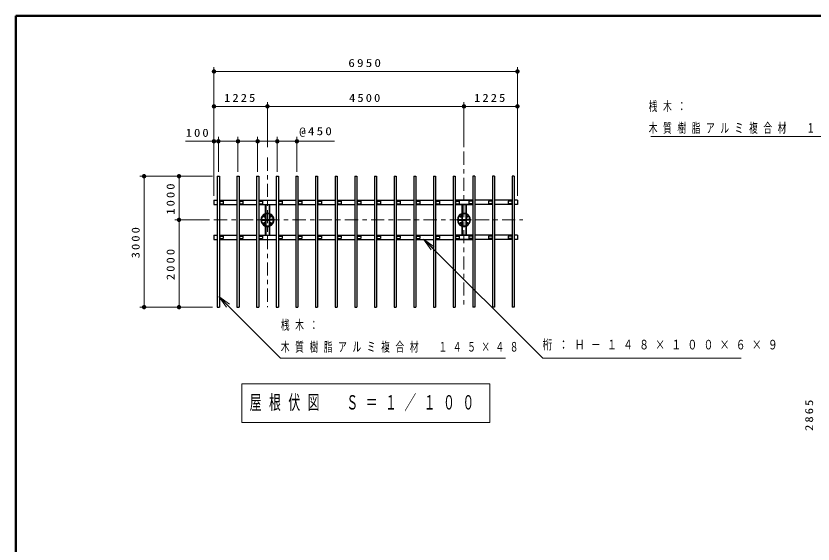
# Model space of a CAD drawing. Units: millimetres on the paper, with parts at other scales. Extents: x -365 to 0, y -5 to 257.
# Drawn here: x -365 to -182.5, y 136 to 257 of the extents above; entities that cross this region are included whole.
import ezdxf

# ---------------------------------------------------------------- set-up
doc = ezdxf.new("R2010")
doc.units = ezdxf.units.MM
doc.linetypes.add('USER2', pattern=[6, 3, -1, 1, -1])
for name, color, linetype, lineweight in [('1_100', 7, 'Continuous', 25), ('1_30', 7, 'Continuous', 25), ('NAKAMURA図枠', 7, 'Continuous', 13)]:
    doc.layers.add(name, color=color, linetype=linetype, lineweight=lineweight)
doc.styles.add('ＭＳ ゴシック', font='')
doc.styles.get('ＭＳ ゴシック').set_extended_font_data('MS Gothic')

# ---------------------------------------------------------------- blocks, each defined once
blk = doc.blocks.new('filled_dot')
at = {"color": 0, "linetype": 'Continuous', "lineweight": -2, "const_width": 1.25}
blk.add_lwpolyline([(-0.625, 0, 1), (0.625, 0, 1)], format="xyb", close=True, dxfattribs=at)

msp = doc.modelspace()

# ---------------------------------------------------------------- linework, layer by layer
at = {"layer": '1_100', "lineweight": 13}
for p, q in [((-319.651, 215.776), (-319.651, 245.276)), ((-250.151, 215.776), (-250.151, 245.276)), ((-319.651, 244.276), (-250.151, 244.276)), ((-319.651, 236.276), (-307.401, 236.276)), ((-307.401, 226.909), (-307.401, 237.276)), ((-307.401, 236.276), (-262.401, 236.276)), ((-262.401, 226.909), (-262.401, 237.276)), ((-262.401, 236.276), (-250.151, 236.276)), ((-326.179, 228.276), (-318.651, 228.276)), ((-321.651, 228.276), (-311.151, 228.276)), ((-319.651, 215.776), (-319.651, 229.276)), ((-318.651, 221.276), (-318.651, 229.276)), ((-317.151, 228.276), (-306.651, 228.276)), ((-314.151, 221.276), (-314.151, 229.276)), ((-314.151, 221.276), (-314.151, 229.276)), ((-312.651, 228.276), (-302.151, 228.276)), ((-309.651, 221.276), (-309.651, 229.276)), ((-309.651, 221.276), (-309.651, 229.276)), ((-308.151, 228.276), (-297.651, 228.276)), ((-305.151, 221.276), (-305.151, 229.276)), ((-305.151, 221.276), (-305.151, 229.276)), ((-300.651, 221.276), (-300.651, 229.276)), ((-300.651, 221.276), (-300.651, 229.276)), ((-300.651, 228.276), (-292.072, 228.276)), ((-319.976, 220.276), (-336.651, 220.276)), ((-335.651, 190.276), (-335.651, 220.276)), ((-327.651, 210.276), (-327.651, 220.276)), ((-320.651, 210.276), (-328.651, 210.276)), ((-327.651, 190.276), (-327.651, 210.276)), ((-269.897, 203.401), (-271.665, 205.876)), ((-271.665, 205.876), (-269.19, 204.108)), ((-271.665, 205.876), (-269.544, 203.754)), ((-316.787, 190.238), (-318.555, 192.713)), ((-318.555, 192.713), (-316.08, 190.945)), ((-318.555, 192.713), (-316.433, 190.592)), ((-319.976, 190.276), (-336.651, 190.276)), ((-313.301, 172.676), (-313.301, 163.876)), ((-256.501, 172.676), (-313.301, 172.676)), ((-256.501, 163.876), (-256.501, 172.676)), ((-313.301, 163.876), (-256.501, 163.876))]:
    msp.add_line(p, q, dxfattribs=at)
at = {"layer": '1_100', "linetype": 'USER2', "lineweight": 13}
for p, q in [((-307.401, 224.527), (-307.401, 190.276)), ((-262.401, 225.909), (-262.401, 190.276)), ((-319.651, 210.276), (-248.937, 210.276))]:
    msp.add_line(p, q, dxfattribs=at)
at = {"layer": '1_100', "color": 40}
for p, q in [((-318.891, 220.276), (-318.891, 190.276)), ((-318.891, 220.276), (-318.411, 220.276)), ((-318.411, 220.276), (-318.411, 190.276)), ((-314.391, 220.276), (-314.391, 190.276)), ((-314.391, 220.276), (-313.911, 220.276)), ((-313.911, 220.276), (-313.911, 190.276)), ((-309.891, 220.276), (-309.891, 190.276)), ((-309.891, 220.276), (-309.411, 220.276)), ((-309.411, 220.276), (-309.411, 190.276)), ((-305.391, 220.276), (-305.391, 190.276)), ((-305.391, 220.276), (-304.911, 220.276)), ((-304.911, 220.276), (-304.911, 190.276)), ((-300.891, 220.276), (-300.891, 190.276)), ((-300.891, 220.276), (-300.411, 220.276)), ((-300.411, 220.276), (-300.411, 190.276)), ((-296.391, 220.276), (-296.391, 190.276)), ((-296.391, 220.276), (-295.911, 220.276)), ((-295.911, 220.276), (-295.911, 190.276)), ((-291.891, 220.276), (-291.891, 190.276)), ((-291.891, 220.276), (-291.411, 220.276)), ((-291.411, 220.276), (-291.411, 190.276)), ((-287.391, 220.276), (-287.391, 190.276)), ((-287.391, 220.276), (-286.911, 220.276)), ((-286.911, 220.276), (-286.911, 190.276)), ((-282.891, 220.276), (-282.891, 190.276)), ((-282.891, 220.276), (-282.411, 220.276)), ((-282.411, 220.276), (-282.411, 190.276)), ((-278.391, 220.276), (-278.391, 190.276)), ((-278.391, 220.276), (-277.911, 220.276)), ((-277.911, 220.276), (-277.911, 190.276)), ((-273.891, 220.276), (-273.891, 190.276)), ((-273.891, 220.276), (-273.411, 220.276)), ((-273.411, 220.276), (-273.411, 190.276)), ((-269.391, 220.276), (-269.391, 190.276)), ((-269.391, 220.276), (-268.911, 220.276)), ((-268.911, 220.276), (-268.911, 190.276)), ((-264.891, 220.276), (-264.891, 190.276)), ((-264.891, 220.276), (-264.411, 220.276)), ((-264.411, 220.276), (-264.411, 190.276)), ((-260.391, 220.276), (-260.391, 190.276)), ((-259.911, 220.276), (-260.391, 220.276)), ((-259.911, 220.276), (-259.911, 190.276)), ((-255.891, 220.276), (-255.891, 190.276)), ((-255.411, 220.276), (-255.891, 220.276)), ((-255.411, 220.276), (-255.411, 190.276)), ((-251.391, 220.276), (-251.391, 190.276)), ((-250.911, 220.276), (-251.391, 220.276)), ((-250.911, 220.276), (-250.911, 190.276)), ((-318.891, 190.276), (-318.411, 190.276)), ((-314.391, 190.276), (-313.911, 190.276)), ((-309.891, 190.276), (-309.411, 190.276)), ((-305.391, 190.276), (-304.911, 190.276)), ((-300.891, 190.276), (-300.411, 190.276)), ((-296.391, 190.276), (-295.911, 190.276)), ((-291.891, 190.276), (-291.411, 190.276)), ((-287.391, 190.276), (-286.911, 190.276)), ((-282.891, 190.276), (-282.411, 190.276)), ((-278.391, 190.276), (-277.911, 190.276)), ((-273.891, 190.276), (-273.411, 190.276)), ((-269.391, 190.276), (-268.911, 190.276)), ((-264.891, 190.276), (-264.411, 190.276)), ((-259.911, 190.276), (-260.391, 190.276)), ((-255.411, 190.276), (-255.891, 190.276)), ((-250.911, 190.276), (-251.391, 190.276))]:
    msp.add_line(p, q, dxfattribs=at)
at = {"layer": '1_100'}
for p, q in [((-319.651, 214.776), (-318.891, 214.776)), ((-319.651, 214.776), (-319.651, 213.776)), ((-319.651, 213.776), (-318.891, 213.776)), ((-318.411, 214.776), (-314.391, 214.776)), ((-318.411, 214.576), (-318.411, 213.976)), ((-318.411, 214.576), (-317.511, 214.576)), ((-318.411, 213.976), (-317.511, 213.976)), ((-318.411, 213.776), (-314.391, 213.776)), ((-318.341, 214.576), (-318.341, 213.976)), ((-317.511, 214.576), (-317.511, 213.976)), ((-313.911, 214.776), (-309.891, 214.776)), ((-313.911, 214.576), (-313.911, 213.976)), ((-313.911, 214.576), (-313.011, 214.576)), ((-313.911, 213.976), (-313.011, 213.976)), ((-313.911, 213.776), (-309.891, 213.776)), ((-313.841, 214.576), (-313.841, 213.976)), ((-313.011, 214.576), (-313.011, 213.976)), ((-309.411, 214.776), (-305.391, 214.776)), ((-309.411, 214.576), (-309.411, 213.976)), ((-309.411, 214.576), (-308.511, 214.576)), ((-309.411, 213.976), (-308.511, 213.976)), ((-309.411, 213.776), (-305.391, 213.776)), ((-309.341, 214.576), (-309.341, 213.976)), ((-308.511, 214.576), (-308.511, 213.976)), ((-307.901, 213.776), (-307.901, 206.776)), ((-307.811, 213.776), (-307.811, 206.776)), ((-306.991, 213.776), (-306.991, 206.776)), ((-306.901, 213.776), (-306.901, 206.776)), ((-304.911, 214.776), (-300.891, 214.776)), ((-304.911, 214.576), (-304.911, 213.976)), ((-304.911, 214.576), (-304.011, 214.576)), ((-304.911, 213.976), (-304.011, 213.976)), ((-304.911, 213.776), (-300.891, 213.776)), ((-304.841, 214.576), (-304.841, 213.976)), ((-304.011, 214.576), (-304.011, 213.976)), ((-300.411, 214.776), (-296.391, 214.776)), ((-300.411, 214.576), (-300.411, 213.976)), ((-300.411, 214.576), (-299.511, 214.576)), ((-300.411, 213.976), (-299.511, 213.976)), ((-300.411, 213.776), (-296.391, 213.776)), ((-300.341, 214.576), (-300.341, 213.976)), ((-299.511, 214.576), (-299.511, 213.976)), ((-295.911, 214.776), (-291.891, 214.776)), ((-295.911, 214.576), (-295.911, 213.976)), ((-295.911, 214.576), (-295.011, 214.576)), ((-295.911, 213.976), (-295.011, 213.976)), ((-295.911, 213.776), (-291.891, 213.776)), ((-295.841, 214.576), (-295.841, 213.976)), ((-295.011, 214.576), (-295.011, 213.976)), ((-291.411, 214.776), (-287.391, 214.776)), ((-291.411, 214.576), (-291.411, 213.976)), ((-291.411, 214.576), (-290.511, 214.576)), ((-291.411, 213.976), (-290.511, 213.976)), ((-291.411, 213.776), (-287.391, 213.776)), ((-291.341, 214.576), (-291.341, 213.976)), ((-290.511, 214.576), (-290.511, 213.976)), ((-286.911, 214.776), (-282.891, 214.776)), ((-286.911, 214.576), (-286.911, 213.976)), ((-286.911, 214.576), (-286.011, 214.576)), ((-286.911, 213.976), (-286.011, 213.976)), ((-286.911, 213.776), (-282.891, 213.776)), ((-286.841, 214.576), (-286.841, 213.976)), ((-286.011, 214.576), (-286.011, 213.976)), ((-282.411, 214.776), (-278.391, 214.776)), ((-282.411, 214.576), (-282.411, 213.976)), ((-282.411, 214.576), (-281.511, 214.576)), ((-282.411, 213.976), (-281.511, 213.976)), ((-282.411, 213.776), (-278.391, 213.776)), ((-282.341, 214.576), (-282.341, 213.976)), ((-281.511, 214.576), (-281.511, 213.976)), ((-277.911, 214.776), (-273.891, 214.776)), ((-277.911, 214.576), (-277.911, 213.976)), ((-277.911, 214.576), (-277.011, 214.576)), ((-277.911, 213.976), (-277.011, 213.976)), ((-277.911, 213.776), (-273.891, 213.776)), ((-277.841, 214.576), (-277.841, 213.976)), ((-277.011, 214.576), (-277.011, 213.976)), ((-273.411, 214.776), (-269.391, 214.776)), ((-273.411, 214.576), (-273.411, 213.976)), ((-273.411, 214.576), (-272.511, 214.576)), ((-273.411, 213.976), (-272.511, 213.976)), ((-273.411, 213.776), (-269.391, 213.776)), ((-273.341, 214.576), (-273.341, 213.976)), ((-272.511, 214.576), (-272.511, 213.976)), ((-268.911, 214.776), (-264.891, 214.776)), ((-268.911, 214.576), (-268.911, 213.976)), ((-268.911, 214.576), (-268.011, 214.576)), ((-268.911, 213.976), (-268.011, 213.976)), ((-268.911, 213.776), (-264.891, 213.776)), ((-268.841, 214.576), (-268.841, 213.976)), ((-268.011, 214.576), (-268.011, 213.976)), ((-264.411, 214.776), (-260.391, 214.776)), ((-260.391, 214.776), (-264.411, 214.776)), ((-264.411, 214.576), (-264.411, 213.976)), ((-264.411, 214.576), (-263.511, 214.576)), ((-264.411, 213.976), (-263.511, 213.976)), ((-264.411, 213.776), (-260.391, 213.776)), ((-260.391, 213.776), (-264.411, 213.776)), ((-264.341, 214.576), (-264.341, 213.976)), ((-263.511, 214.576), (-263.511, 213.976)), ((-262.901, 213.776), (-262.901, 206.776)), ((-262.811, 213.776), (-262.811, 206.776)), ((-261.991, 213.776), (-261.991, 206.776)), ((-261.901, 213.776), (-261.901, 206.776)), ((-261.291, 214.576), (-261.291, 213.976)), ((-260.391, 214.576), (-261.291, 214.576)), ((-260.391, 213.976), (-261.291, 213.976)), ((-260.461, 214.576), (-260.461, 213.976)), ((-260.391, 214.576), (-260.391, 213.976)), ((-255.891, 214.776), (-259.911, 214.776)), ((-255.891, 213.776), (-259.911, 213.776)), ((-256.791, 214.576), (-256.791, 213.976)), ((-255.891, 214.576), (-256.791, 214.576)), ((-255.891, 213.976), (-256.791, 213.976)), ((-255.961, 214.576), (-255.961, 213.976)), ((-255.891, 214.576), (-255.891, 213.976)), ((-251.391, 214.776), (-255.411, 214.776)), ((-251.391, 213.776), (-255.411, 213.776)), ((-252.291, 214.576), (-252.291, 213.976)), ((-251.391, 214.576), (-252.291, 214.576)), ((-251.391, 213.976), (-252.291, 213.976)), ((-251.461, 214.576), (-251.461, 213.976)), ((-251.391, 214.576), (-251.391, 213.976)), ((-250.151, 214.776), (-250.911, 214.776)), ((-250.151, 213.776), (-250.911, 213.776)), ((-250.151, 214.776), (-250.151, 213.776)), ((-308.701, 210.321), (-308.701, 210.231)), ((-308.701, 210.321), (-307.901, 210.321)), ((-308.701, 210.231), (-307.901, 210.231)), ((-307.811, 210.321), (-306.991, 210.321)), ((-307.811, 210.231), (-306.991, 210.231)), ((-306.101, 210.321), (-306.901, 210.321)), ((-306.101, 210.231), (-306.901, 210.231)), ((-306.101, 210.321), (-306.101, 210.231)), ((-263.701, 210.321), (-263.701, 210.231)), ((-263.701, 210.321), (-262.901, 210.321)), ((-263.701, 210.231), (-262.901, 210.231)), ((-262.811, 210.321), (-261.991, 210.321)), ((-262.811, 210.231), (-261.991, 210.231)), ((-261.101, 210.321), (-261.901, 210.321)), ((-261.101, 210.231), (-261.901, 210.231)), ((-261.101, 210.321), (-261.101, 210.231)), ((-319.651, 206.776), (-318.891, 206.776)), ((-319.651, 206.776), (-319.651, 205.776)), ((-318.411, 206.776), (-314.391, 206.776)), ((-318.411, 206.576), (-318.411, 205.976)), ((-318.411, 206.576), (-317.511, 206.576)), ((-318.341, 206.576), (-318.341, 205.976)), ((-317.511, 206.576), (-317.511, 205.976)), ((-313.911, 206.776), (-309.891, 206.776)), ((-313.911, 206.576), (-313.911, 205.976)), ((-313.911, 206.576), (-313.011, 206.576)), ((-313.841, 206.576), (-313.841, 205.976)), ((-313.011, 206.576), (-313.011, 205.976)), ((-309.411, 206.776), (-305.391, 206.776)), ((-309.411, 206.576), (-309.411, 205.976)), ((-309.411, 206.576), (-308.511, 206.576)), ((-309.341, 206.576), (-309.341, 205.976)), ((-308.511, 206.576), (-308.511, 205.976)), ((-304.911, 206.776), (-300.891, 206.776)), ((-304.911, 206.576), (-304.911, 205.976)), ((-304.911, 206.576), (-304.011, 206.576)), ((-304.841, 206.576), (-304.841, 205.976)), ((-304.011, 206.576), (-304.011, 205.976)), ((-300.411, 206.776), (-296.391, 206.776)), ((-300.411, 206.576), (-300.411, 205.976)), ((-300.411, 206.576), (-299.511, 206.576)), ((-300.341, 206.576), (-300.341, 205.976)), ((-299.511, 206.576), (-299.511, 205.976)), ((-295.911, 206.776), (-291.891, 206.776)), ((-295.911, 206.576), (-295.911, 205.976)), ((-295.911, 206.576), (-295.011, 206.576)), ((-295.841, 206.576), (-295.841, 205.976)), ((-295.011, 206.576), (-295.011, 205.976)), ((-291.411, 206.776), (-287.391, 206.776)), ((-291.411, 206.576), (-291.411, 205.976)), ((-291.411, 206.576), (-290.511, 206.576)), ((-291.341, 206.576), (-291.341, 205.976)), ((-290.511, 206.576), (-290.511, 205.976)), ((-286.911, 206.776), (-282.891, 206.776)), ((-286.911, 206.576), (-286.911, 205.976)), ((-286.911, 206.576), (-286.011, 206.576)), ((-286.841, 206.576), (-286.841, 205.976)), ((-286.011, 206.576), (-286.011, 205.976)), ((-282.411, 206.776), (-278.391, 206.776)), ((-282.411, 206.576), (-282.411, 205.976)), ((-282.411, 206.576), (-281.511, 206.576)), ((-282.341, 206.576), (-282.341, 205.976)), ((-281.511, 206.576), (-281.511, 205.976)), ((-277.911, 206.776), (-273.891, 206.776)), ((-277.911, 206.576), (-277.911, 205.976)), ((-277.911, 206.576), (-277.011, 206.576)), ((-277.841, 206.576), (-277.841, 205.976)), ((-277.011, 206.576), (-277.011, 205.976)), ((-273.411, 206.776), (-269.391, 206.776)), ((-273.411, 206.576), (-273.411, 205.976)), ((-273.411, 206.576), (-272.511, 206.576)), ((-273.341, 206.576), (-273.341, 205.976)), ((-272.511, 206.576), (-272.511, 205.976)), ((-268.911, 206.776), (-264.891, 206.776)), ((-268.911, 206.576), (-268.911, 205.976)), ((-268.911, 206.576), (-268.011, 206.576)), ((-268.841, 206.576), (-268.841, 205.976)), ((-268.011, 206.576), (-268.011, 205.976)), ((-264.411, 206.776), (-260.391, 206.776)), ((-260.391, 206.776), (-264.411, 206.776)), ((-264.411, 206.576), (-264.411, 205.976)), ((-264.411, 206.576), (-263.511, 206.576)), ((-264.341, 206.576), (-264.341, 205.976)), ((-263.511, 206.576), (-263.511, 205.976)), ((-261.291, 206.576), (-261.291, 205.976)), ((-260.391, 206.576), (-261.291, 206.576)), ((-260.461, 206.576), (-260.461, 205.976)), ((-260.391, 206.576), (-260.391, 205.976)), ((-255.891, 206.776), (-259.911, 206.776)), ((-256.791, 206.576), (-256.791, 205.976)), ((-255.891, 206.576), (-256.791, 206.576)), ((-255.961, 206.576), (-255.961, 205.976)), ((-255.891, 206.576), (-255.891, 205.976)), ((-251.391, 206.776), (-255.411, 206.776)), ((-252.291, 206.576), (-252.291, 205.976)), ((-251.391, 206.576), (-252.291, 206.576)), ((-251.461, 206.576), (-251.461, 205.976)), ((-251.391, 206.576), (-251.391, 205.976)), ((-250.151, 206.776), (-250.911, 206.776)), ((-250.151, 206.776), (-250.151, 205.776)), ((-319.651, 205.776), (-318.891, 205.776)), ((-318.411, 205.976), (-317.511, 205.976)), ((-318.411, 205.776), (-314.391, 205.776)), ((-313.911, 205.976), (-313.011, 205.976)), ((-313.911, 205.776), (-309.891, 205.776)), ((-309.411, 205.976), (-308.511, 205.976)), ((-309.411, 205.776), (-305.391, 205.776)), ((-304.911, 205.976), (-304.011, 205.976)), ((-304.911, 205.776), (-300.891, 205.776)), ((-300.411, 205.976), (-299.511, 205.976)), ((-300.411, 205.776), (-296.391, 205.776)), ((-295.911, 205.976), (-295.011, 205.976)), ((-295.911, 205.776), (-291.891, 205.776)), ((-291.411, 205.976), (-290.511, 205.976)), ((-291.411, 205.776), (-287.391, 205.776)), ((-286.911, 205.976), (-286.011, 205.976)), ((-286.911, 205.776), (-282.891, 205.776)), ((-282.411, 205.976), (-281.511, 205.976)), ((-282.411, 205.776), (-278.391, 205.776)), ((-277.911, 205.976), (-277.011, 205.976)), ((-277.911, 205.776), (-273.891, 205.776)), ((-273.411, 205.976), (-272.511, 205.976)), ((-273.411, 205.776), (-269.391, 205.776)), ((-268.911, 205.976), (-268.011, 205.976)), ((-268.911, 205.776), (-264.891, 205.776)), ((-264.411, 205.976), (-263.511, 205.976)), ((-264.411, 205.776), (-260.391, 205.776)), ((-260.391, 205.776), (-264.411, 205.776)), ((-260.391, 205.976), (-261.291, 205.976)), ((-255.891, 205.776), (-259.911, 205.776)), ((-255.891, 205.976), (-256.791, 205.976)), ((-251.391, 205.776), (-255.411, 205.776)), ((-251.391, 205.976), (-252.291, 205.976)), ((-250.151, 205.776), (-250.911, 205.776))]:
    msp.add_line(p, q, dxfattribs=at)
at = {"layer": '1_100', "lineweight": 13}
for points in [[(-271.665, 205.876), (-244.36, 178.571), (-198.917, 178.571)], [(-318.555, 192.713), (-304.413, 178.571), (-252.89, 178.571)]]:
    msp.add_lwpolyline(points, dxfattribs=at)
at = {"layer": '1_100'}
for centre in [(-308.151, 211.026), (-306.651, 211.026), (-263.151, 211.026), (-261.651, 211.026), (-308.151, 209.526), (-306.651, 209.526), (-263.151, 209.526), (-261.651, 209.526)]:
    msp.add_circle(centre, 0.16, dxfattribs=at)
for centre, radius, start, end in [((-307.401, 210.276), 1.5, 74.13835, 105.86407), ((-262.401, 210.276), 1.5, 74.13835, 105.86407), ((-307.401, 210.276), 1.5, 109.47122, 250.52878), ((-307.401, 210.276), 1.45, 110.17125, 249.82873), ((-307.401, 210.276), 1.4, 110.92484, 249.07514), ((-307.401, 210.276), 1.45, 73.5749, 106.42512), ((-307.401, 210.276), 1.4, 72.97073, 107.02929), ((-307.401, 210.276), 1.5, 289.47122, 70.52878), ((-307.401, 210.276), 1.45, 290.17123, 69.82871), ((-307.401, 210.276), 1.4, 290.92482, 69.07512), ((-262.401, 210.276), 1.5, 109.47122, 250.52878), ((-262.401, 210.276), 1.45, 110.17125, 249.82873), ((-262.401, 210.276), 1.4, 110.92484, 249.07514), ((-262.401, 210.276), 1.45, 73.5749, 106.42512), ((-262.401, 210.276), 1.4, 72.97073, 107.02929), ((-262.401, 210.276), 1.5, 289.47122, 70.52878), ((-262.401, 210.276), 1.45, 290.17123, 69.82871), ((-262.401, 210.276), 1.4, 290.92482, 69.07512), ((-307.401, 210.276), 1.4, 252.97071, 287.02927), ((-307.401, 210.276), 1.45, 253.57488, 286.4251), ((-307.401, 210.276), 1.5, 254.13593, 285.86165), ((-262.401, 210.276), 1.4, 252.97071, 287.02927), ((-262.401, 210.276), 1.45, 253.57488, 286.4251), ((-262.401, 210.276), 1.5, 254.13593, 285.86165)]:
    msp.add_arc(centre, radius, start, end, dxfattribs=at)
at = {"layer": '1_30', "lineweight": 13}
msp.add_lwpolyline([(-151.325, 212.662), (-168.073, 229.41), (-219.646, 229.41)], dxfattribs=at)
at = {"layer": 'NAKAMURA図枠', "lineweight": 50}
for p, q in [((-365, 257), (-365, 0)), ((0, 257), (-365, 257))]:
    msp.add_line(p, q, dxfattribs=at)

# ---------------------------------------------------------------- block references
at = {"layer": '1_100', "lineweight": 13, "xscale": 0.4, "yscale": 0.4}
for p in [(-319.651, 244.276), (-319.651, 236.276), (-319.651, 228.276), (-314.151, 228.276), (-309.651, 228.276), (-305.151, 228.276), (-300.651, 228.276), (-300.651, 228.276)]:
    msp.add_blockref('filled_dot', p, dxfattribs=at)
for p, rotation in [((-250.151, 244.276), 180), ((-307.401, 236.276), 180), ((-262.401, 236.276), 180), ((-250.151, 236.276), 180), ((-318.651, 228.276), 180), ((-318.651, 228.276), 180), ((-314.151, 228.276), 180), ((-309.651, 228.276), 180), ((-305.151, 228.276), 180), ((-335.651, 220.276), 270), ((-327.651, 220.276), 270), ((-327.651, 210.276), 90), ((-335.651, 190.276), 90), ((-327.651, 190.276), 90)]:
    msp.add_blockref('filled_dot', p, dxfattribs=dict(at, rotation=rotation))

# ---------------------------------------------------------------- texts
at = {"layer": '1_100', "style": 'ＭＳ ゴシック'}
for s, insert, char_height, attachment_point in [('\\T1.33;\\W1.2;6950', (-284.901, 245.276), 1.833, 8), ('\\T1.33;\\W1.15;1225', (-313.526, 237.276), 1.833, 8), ('\\T1.33;\\W1.15;4500', (-284.901, 237.276), 1.833, 8), ('\\T1.33;\\W1.15;1225', (-256.276, 237.276), 1.833, 8), ('\\T1.33;\\W1.15;100', (-323.262, 229.276), 1.833, 8), ('\\T1.33;\\W1.2;@450', (-296.145, 229.276), 1.833, 8), ('\\T1.64;\\W0.65;桟木：', (-304.336, 186.071), 2.199, 4), ('\\T1.64;\\W0.65;木質樹脂アルミ複合材\u3000１４５×４８', (-304.336, 181.071), 2.199, 4), ('\\T1.64;\\W0.75;桁：Ｈ－１４８×１００×６×９', (-244.417, 181.571), 2.199, 4), ('\\T1.64;\\W0.6;屋根伏図\u3000Ｓ＝１／１００', (-284.901, 168.276), 3.299, 5)]:
    msp.add_mtext(s, dxfattribs=dict(at, insert=insert, char_height=char_height, attachment_point=attachment_point))
at = {"layer": '1_100', "char_height": 1.833, "attachment_point": 8, "rotation": 90, "style": 'ＭＳ ゴシック'}
for s, insert in [('\\T1.33;\\W1.15;1000', (-328.651, 215.276)), ('\\T1.33;\\W1.15;3000', (-336.651, 205.276)), ('\\T1.33;\\W1.15;2000', (-328.651, 200.276))]:
    msp.add_mtext(s, dxfattribs=dict(at, insert=insert))
at = {"layer": '1_30', "char_height": 2.199, "attachment_point": 4, "style": 'ＭＳ ゴシック'}
for s, insert in [('\\T1.64;\\W0.65;桟木：', (-220.092, 236.21)), ('\\T1.64;\\W0.65;木質樹脂アルミ複合材\u3000１４５×４８', (-220.092, 231.21))]:
    msp.add_mtext(s, dxfattribs=dict(at, insert=insert))
at = {"layer": '1_30', "insert": (-182.416, 165.728), "char_height": 1.833, "attachment_point": 8, "rotation": 90, "style": 'ＭＳ ゴシック'}
msp.add_mtext('\\T1.33;\\W1.15;2865', dxfattribs=at)

doc.saveas('drawing.dxf')
